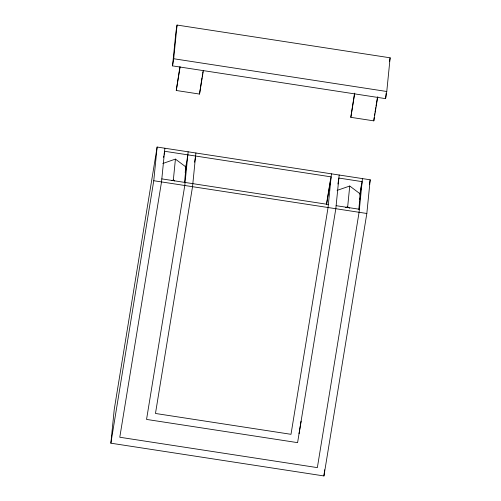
<?xml version="1.0" encoding="UTF-8"?>
<svg xmlns="http://www.w3.org/2000/svg" width="501" height="501" viewBox="0 0 501 501"><rect width="100%" height="100%" fill="white"/><g stroke="black" fill="none" stroke-linecap="round" stroke-linejoin="round"><path stroke-width="0.75" d="M110.865 443.191L114.228 409.499L157.126 147.037L370.195 179.79L366.832 213.482L323.94 475.95L110.865 443.191L153.763 180.729L157.126 147.037M172.532 65.882L175.895 32.189L177.06 25.05L390.135 57.809L386.772 91.501L385.601 98.634L172.532 65.882L173.697 58.742L177.06 25.05M164.879 148.227L161.516 181.919L119.789 437.248L317.352 467.621L359.079 212.292L362.442 178.6M203.356 70.635L199.523 94.069L176.264 90.493L179.94 66.683M174.586 180.967L173.34 180.028L175.425 159.105L162.787 163.501M184.5 182.571L186.529 162.261M188.138 151.803L184.775 185.495L146.549 419.418L297.588 442.64L335.82 208.717L339.183 175.024M199.523 94.069L201.966 77.818M195.897 152.993L192.534 186.685L155.467 413.469L291 434.311L328.061 207.527L331.424 173.834M377.773 96.674L373.815 120.86L350.819 117.328L354.495 93.518M349.529 208.247L347.663 206.844L349.742 186.028L337.104 190.393M323.94 475.95L324.247 472.888M324.397 471.353L324.554 469.825M358.797 209.424L360.338 194L349.742 186.028M373.815 120.86L374.159 117.466M385.601 98.634L386.139 93.274M337.918 184.017L338.876 178.062L362.142 181.638L360.012 194.67M163.57 157.395L163.821 155.867M164.071 154.333L164.572 151.264L331.123 176.872L326.583 204.64M176.264 90.493L180.097 67.059M185.62 168.417L187.837 154.84M185.163 172.482L185.414 170.941M185.671 169.394L186.046 167.077L175.425 159.105M202.21 76.302L202.46 74.793M202.705 73.284L202.955 71.768M194.582 162.205L195.59 156.036M326.383 204.69L330.291 180.773M350.819 117.328L354.771 93.136M359.918 194.044L361.309 185.552M374.529 115.199L374.773 113.683M375.024 112.174L375.268 110.658M375.518 109.149L375.763 107.634M376.007 106.124L377.366 97.808M369.437 184.424L370.195 179.79M389.546 61.379L390.135 57.809M359.442 199.404L359.699 197.857M359.95 196.317L360.338 194M301.095 421.184L299.047 433.697M171.931 180.517L173.34 180.028M345.552 207.571L347.663 206.844M173.697 58.742L386.772 91.501M161.817 178.882L328.368 204.483M336.121 205.679L359.386 209.255M153.763 180.729L366.832 213.482"/></g></svg>
